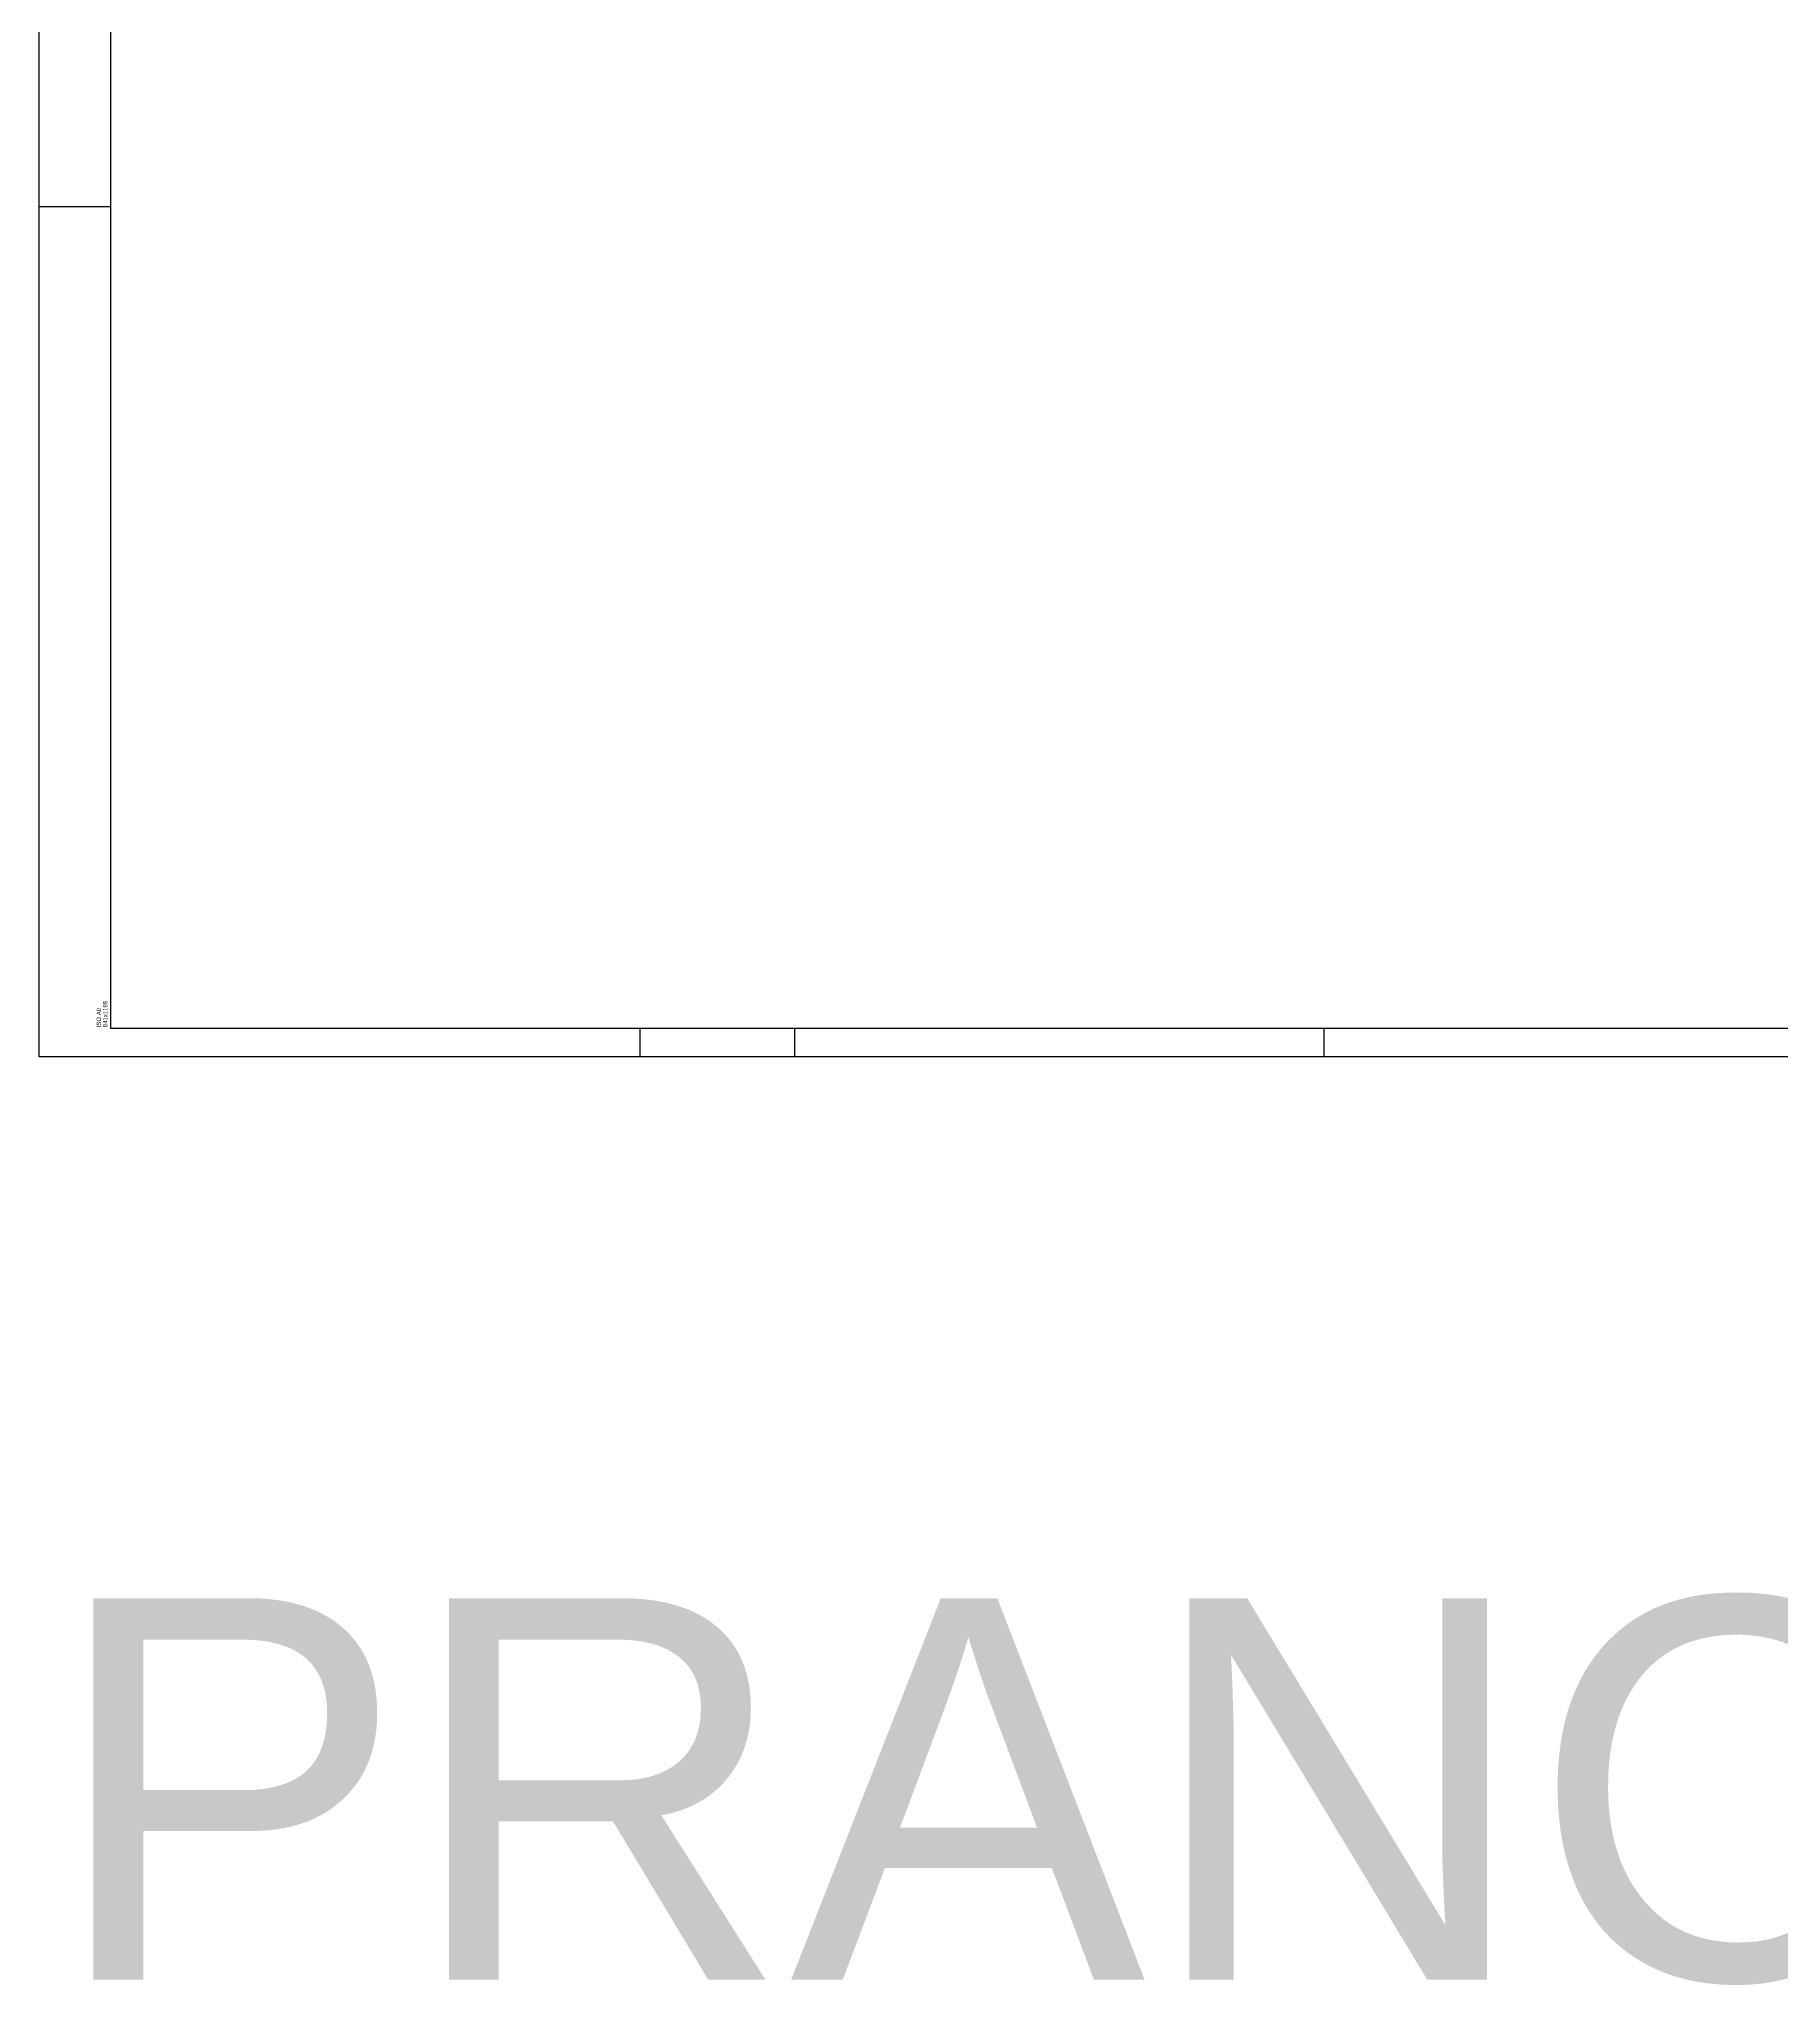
# Model space of a CAD drawing. Header units: millimetres. Extents: x 0 to 687901, y 0 to 346525.
# Drawn here: x 5320 to 9886, y 21579 to 26680 of the extents above; entities that cross this region are included whole.
import ezdxf

# ---------------------------------------------------------------- set-up
doc = ezdxf.new("R2010")
doc.units = ezdxf.units.MM
for name, color, linetype in [('ARQ_Prancha', 7, 'Continuous'), ('ARQ_Prancha lin_grossa', 111, 'Continuous'), ('ARQ_Texto', 7, 'Continuous')]:
    doc.layers.add(name, color=color, linetype=linetype)
doc.styles.add('ARIAL', font='arial.ttf')
doc.styles.add('DES-ROMANS', font='arial.ttf')

msp = doc.modelspace()

# ---------------------------------------------------------------- linework, layer by layer
at = {"layer": 'ARQ_Prancha'}
for p, q in [((5507.4, 26240.2), (5319.9, 26240.2)), ((6894.9, 24087.7), (6894.9, 24012.7)), ((7299.9, 24087.7), (7299.9, 24012.7)), ((8687.4, 24087.7), (8687.4, 24012.7))]:
    msp.add_line(p, q, dxfattribs=at)
msp.add_lwpolyline([(5319.9, 24012.7), (14237.4, 24012.7), (14237.4, 30320.2), (5319.9, 30320.2)], close=True, dxfattribs=at)
at = {"layer": 'ARQ_Prancha lin_grossa'}
msp.add_lwpolyline([(14162.4, 24087.7), (14162.4, 30245.2), (5507.4, 30245.2), (5507.4, 24087.7), (14162.4, 24087.7)], close=True, dxfattribs=at)

# ---------------------------------------------------------------- texts
at = {"layer": 'ARQ_Prancha', "style": 'DES-ROMANS'}
for s, p in [('ISO A0', (5482.5, 24089.7)), ('841x1189', (5499.3, 24089.7))]:
    msp.add_text(s, height=11.25, rotation=90, dxfattribs=at).set_placement(p)
at = {"layer": 'ARQ_Texto', "style": 'ARIAL'}
msp.add_text('PRANCHAS - ESC: 1:50', height=1000, dxfattribs=at).set_placement((5348.3, 21593.1))

doc.saveas('drawing.dxf')
